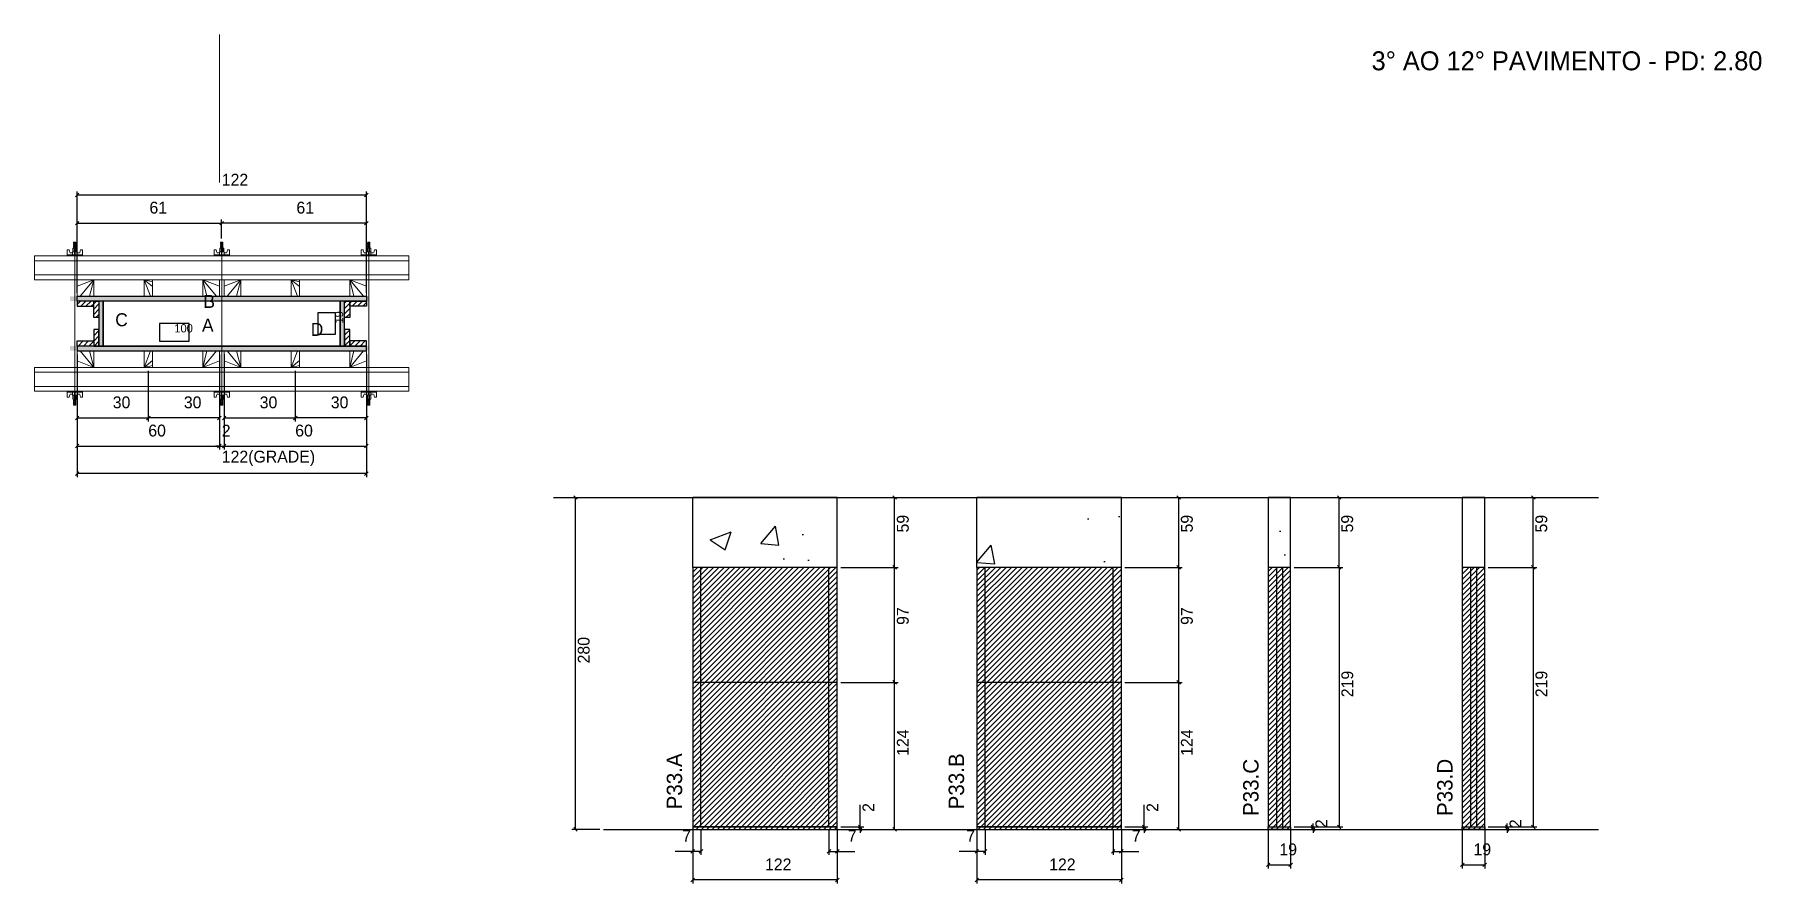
# Model space of a CAD drawing. Header units: metres. Extents: x 4212 to 5670, y 1735 to 2451.
import ezdxf

# ---------------------------------------------------------------- set-up
doc = ezdxf.new("R2010")
doc.units = ezdxf.units.M
for name, color, linetype in [('CHAPA', 7, 'Continuous'), ('COTA', 7, 'Continuous'), ('Hachura', 7, 'Continuous'), ('Madeira', 7, 'Continuous'), ('NIVEL 2° PAV.', 7, 'Continuous'), ('NOMENCLATURA', 7, 'Continuous'), ('Nível', 7, 'Continuous'), ('Painéis', 7, 'Continuous'), ('Perfil Metálico', 7, 'Continuous'), ('SARR_2.2x7', 7, 'Continuous'), ('SARRAFO', 7, 'Continuous'), ('Texto Seção', 7, 'Continuous'), ('TEXTO_GERAL', 7, 'Continuous')]:
    doc.layers.add(name, color=color, linetype=linetype)

msp = doc.modelspace()

# ---------------------------------------------------------------- hatches: boundary and pattern name
at = {"layer": 'COTA'}
h = msp.add_hatch(dxfattribs=at)
h.set_pattern_fill('AR-CONC')
h.paths.add_polyline_path([(4767.8, 2001.4), (4889.8, 2001.4), (4889.8, 2060.4), (4767.8, 2060.4), (4767.8, 2001.4)])
h = msp.add_hatch(dxfattribs=at)
h.set_pattern_fill('AR-CONC')
h.paths.add_polyline_path([(5007.6, 2001.4), (5129.6, 2001.4), (5129.6, 2060.4), (5007.6, 2060.4), (5007.6, 2001.4)])
h = msp.add_hatch(dxfattribs=at)
h.set_pattern_fill('AR-CONC')
h.paths.add_polyline_path([(5253.4, 2001.4), (5272.4, 2001.4), (5272.4, 2060.4), (5253.4, 2060.4), (5253.4, 2001.4)])
h = msp.add_hatch(dxfattribs=at)
h.set_pattern_fill('AR-CONC')
h.paths.add_polyline_path([(5417.2, 2001.4), (5436.2, 2001.4), (5436.2, 2060.4), (5417.2, 2060.4), (5417.2, 2001.4)])
at = {"layer": 'Hachura'}
h = msp.add_hatch(color=7, dxfattribs=at)
h.dxf.hatch_style = 1
h.paths.add_polyline_path([(4242.4, 2226.2), (4242.4, 2230.2), (4494.4, 2230.2), (4494.4, 2226.2), (4242.4, 2226.2), (4242.4, 2226.2)])
h = msp.add_hatch(dxfattribs=at)
h.set_pattern_fill('ANSI31')
h.paths.add_polyline_path([(4262.4, 2226.2), (4262.4, 2221.8), (4248.4, 2221.8), (4248.4, 2226.2), (4262.4, 2226.2)])
h = msp.add_hatch(dxfattribs=at)
h.set_pattern_fill('ANSI31')
h.paths.add_polyline_path([(4266.8, 2226.2), (4262.4, 2226.2), (4262.4, 2212.2), (4266.8, 2212.2), (4266.8, 2226.2)])
h = msp.add_hatch(color=7, dxfattribs=at)
h.dxf.hatch_style = 1
h.paths.add_polyline_path([(4270.4, 2226.2), (4266.8, 2226.2), (4266.8, 2188.2), (4270.4, 2188.2), (4270.4, 2226.2)])
h = msp.add_hatch(color=7, dxfattribs=at)
h.dxf.hatch_style = 1
h.paths.add_polyline_path([(4270.4, 2226.2), (4266.8, 2226.2), (4266.8, 2188.2), (4270.4, 2188.2), (4270.4, 2226.2)])
h = msp.add_hatch(color=7, dxfattribs=at)
h.dxf.hatch_style = 1
h.paths.add_polyline_path([(4474, 2226.2), (4470.4, 2226.2), (4470.4, 2188.2), (4474, 2188.2), (4474, 2226.2)])
h = msp.add_hatch(color=7, dxfattribs=at)
h.dxf.hatch_style = 1
h.paths.add_polyline_path([(4474, 2226.2), (4470.4, 2226.2), (4470.4, 2188.2), (4474, 2188.2), (4474, 2226.2)])
h = msp.add_hatch(dxfattribs=at)
h.set_pattern_fill('ANSI31')
h.paths.add_polyline_path([(4478.4, 2226.2), (4474, 2226.2), (4474, 2212.2), (4478.4, 2212.2), (4478.4, 2226.2)])
h = msp.add_hatch(dxfattribs=at)
h.set_pattern_fill('ANSI31')
h.paths.add_polyline_path([(4478.4, 2226.2), (4478.4, 2221.8), (4492.4, 2221.8), (4492.4, 2226.2), (4478.4, 2226.2)])
h = msp.add_hatch(dxfattribs=at)
h.set_pattern_fill('ANSI31')
h.paths.add_polyline_path([(4266.8, 2188.2), (4262.4, 2188.2), (4262.4, 2202.2), (4266.8, 2202.2), (4266.8, 2188.2)])
h = msp.add_hatch(dxfattribs=at)
h.set_pattern_fill('ANSI31')
h.paths.add_polyline_path([(4478.4, 2188.2), (4474, 2188.2), (4474, 2202.2), (4478.4, 2202.2), (4478.4, 2188.2)])
h = msp.add_hatch(color=7, dxfattribs=at)
h.dxf.hatch_style = 1
h.paths.add_polyline_path([(4242.4, 2188.2), (4242.4, 2184.2), (4494.4, 2184.2), (4494.4, 2188.2), (4242.4, 2188.2), (4242.4, 2188.2)])
h = msp.add_hatch(dxfattribs=at)
h.set_pattern_fill('ANSI31')
h.paths.add_polyline_path([(4262.4, 2188.2), (4262.4, 2192.6), (4248.4, 2192.6), (4248.4, 2188.2), (4262.4, 2188.2)])
h = msp.add_hatch(dxfattribs=at)
h.set_pattern_fill('ANSI31')
h.paths.add_polyline_path([(4478.4, 2188.2), (4478.4, 2192.6), (4492.4, 2192.6), (4492.4, 2188.2), (4478.4, 2188.2)])
h = msp.add_hatch(dxfattribs=at)
h.set_pattern_fill('ANSI31')
h.paths.add_polyline_path([(4889.8, 2001.4), (4767.8, 2001.4), (4767.8, 1780.4), (4889.8, 1780.4), (4889.8, 2001.4)])
h = msp.add_hatch(dxfattribs=at)
h.set_pattern_fill('ANSI31')
h.paths.add_polyline_path([(5129.6, 1780.4), (5129.6, 2001.4), (5007.6, 2001.4), (5007.6, 1780.4), (5129.6, 1780.4)])
h = msp.add_hatch(dxfattribs=at)
h.set_pattern_fill('ANSI31')
h.paths.add_polyline_path([(5272.4, 2001.4), (5253.4, 2001.4), (5253.4, 1780.4), (5272.4, 1780.4), (5272.4, 2001.4)])
h = msp.add_hatch(dxfattribs=at)
h.set_pattern_fill('ANSI31')
h.paths.add_polyline_path([(5436.2, 2001.4), (5417.2, 2001.4), (5417.2, 1780.4), (5436.2, 1780.4), (5436.2, 2001.4)])

# ---------------------------------------------------------------- linework, layer by layer
at = {"layer": 'CHAPA', "color": 1, "lineweight": 25}
for points in [[(4248.4, 2226.2), (4248.4, 2230.2), (4492.4, 2230.2), (4492.4, 2226.2)], [(4248.4, 2226.2), (4248.4, 2230.2), (4492.4, 2230.2), (4492.4, 2226.2)], [(4270.4, 2226.2), (4266.8, 2226.2), (4266.8, 2188.2), (4270.4, 2188.2)], [(4270.4, 2226.2), (4266.8, 2226.2), (4266.8, 2188.2), (4270.4, 2188.2)], [(4474, 2226.2), (4470.4, 2226.2), (4470.4, 2188.2), (4474, 2188.2)], [(4474, 2226.2), (4470.4, 2226.2), (4470.4, 2188.2), (4474, 2188.2)], [(4248.4, 2188.2), (4248.4, 2184.2), (4492.4, 2184.2), (4492.4, 2188.2)], [(4248.4, 2188.2), (4248.4, 2184.2), (4492.4, 2184.2), (4492.4, 2188.2)]]:
    msp.add_lwpolyline(points, close=True, dxfattribs=at)
at = {"layer": 'COTA', "color": 0, "lineweight": 25}
for p, q in [((4249.9, 2317.1), (4246.9, 2314.1)), ((4490.9, 2314.1), (4493.9, 2317.1)), ((4249.9, 2293.4), (4246.9, 2290.4)), ((4371.8, 2293.4), (4368.8, 2290.4)), ((4368.8, 2290.4), (4371.8, 2293.4)), ((4490.9, 2290.4), (4493.9, 2293.4)), ((4249.9, 2129), (4246.9, 2126)), ((4306.9, 2126), (4309.9, 2129)), ((4309.9, 2129), (4306.9, 2126)), ((4366.9, 2126), (4369.9, 2129)), ((4373.9, 2129), (4370.9, 2126)), ((4430.9, 2126), (4433.9, 2129)), ((4433.9, 2129), (4430.9, 2126)), ((4490.9, 2126), (4493.9, 2129)), ((4249.9, 2105.3), (4246.9, 2102.3)), ((4366.9, 2102.3), (4369.9, 2105.3)), ((4366.9, 2102.3), (4369.9, 2105.3)), ((4373.9, 2105.3), (4370.9, 2102.3)), ((4373.9, 2105.3), (4370.9, 2102.3)), ((4490.9, 2102.3), (4493.9, 2105.3)), ((4249.9, 2082.1), (4246.9, 2079.1)), ((4490.9, 2079.1), (4493.9, 2082.1)), ((4939.7, 2058.9), (4936.7, 2061.9)), ((5179.4, 2058.9), (5176.4, 2061.9)), ((5314.8, 2058.9), (5311.8, 2061.9)), ((5478.6, 2058.9), (5475.6, 2061.9)), ((4939.7, 1999.9), (4936.7, 2002.9)), ((4936.7, 2002.9), (4939.7, 1999.9)), ((5179.4, 1999.9), (5176.4, 2002.9)), ((5176.4, 2002.9), (5179.4, 1999.9)), ((5314.8, 1999.9), (5311.8, 2002.9)), ((5311.8, 2002.9), (5314.8, 1999.9)), ((5478.6, 1999.9), (5475.6, 2002.9)), ((5475.6, 2002.9), (5478.6, 1999.9)), ((4939.7, 1902.9), (4936.7, 1905.9)), ((4936.7, 1905.9), (4939.7, 1902.9)), ((5179.4, 1902.9), (5176.4, 1905.9)), ((5176.4, 1905.9), (5179.4, 1902.9)), ((4907.6, 1783.9), (4910.6, 1780.9)), ((4910.6, 1778.9), (4907.6, 1781.9)), ((4936.7, 1781.9), (4939.7, 1778.9)), ((5147.3, 1783.9), (5150.3, 1780.9)), ((5150.3, 1778.9), (5147.3, 1781.9)), ((5176.4, 1781.9), (5179.4, 1778.9)), ((5289.8, 1783.9), (5292.8, 1780.9)), ((5292.8, 1778.9), (5289.8, 1781.9)), ((5311.8, 1783.9), (5314.8, 1780.9)), ((5453.6, 1783.9), (5456.6, 1780.9)), ((5456.6, 1778.9), (5453.6, 1781.9)), ((5475.6, 1783.9), (5478.6, 1780.9)), ((4769.3, 1763.3), (4766.3, 1760.3)), ((4773.3, 1760.3), (4776.3, 1763.3)), ((4884.3, 1763.3), (4881.3, 1760.3)), ((4888.3, 1760.3), (4891.3, 1763.3)), ((5009.1, 1763.3), (5006.1, 1760.3)), ((5013.1, 1760.3), (5016.1, 1763.3)), ((5124.1, 1763.3), (5121.1, 1760.3)), ((5128.1, 1760.3), (5131.1, 1763.3)), ((5254.9, 1752), (5251.9, 1749)), ((5270.9, 1749), (5273.9, 1752)), ((5418.7, 1752), (5415.7, 1749)), ((5434.7, 1749), (5437.7, 1752)), ((4769.3, 1739.2), (4766.3, 1736.2)), ((4888.3, 1736.2), (4891.3, 1739.2)), ((5009.1, 1739.2), (5006.1, 1736.2)), ((5128.1, 1736.2), (5131.1, 1739.2))]:
    msp.add_line(p, q, dxfattribs=at)
at = {"layer": 'COTA', "color": 241, "lineweight": 25}
for p, q in [((4248.4, 2233.2), (4248.4, 2318.6)), ((4492.4, 2233.2), (4492.4, 2318.6)), ((4492.4, 2315.6), (4248.4, 2315.6)), ((4248.4, 2267.2), (4248.4, 2294.9)), ((4248.4, 2291.9), (4370.3, 2291.9)), ((4370.3, 2279), (4370.3, 2294.9)), ((4370.3, 2279), (4370.3, 2294.9)), ((4492.4, 2291.9), (4370.3, 2291.9)), ((4492.4, 2267.2), (4492.4, 2294.9)), ((4248.4, 2181.2), (4248.4, 2100.8)), ((4368.4, 2181.2), (4368.4, 2100.8)), ((4372.4, 2181.2), (4372.4, 2100.8)), ((4492.4, 2181.2), (4492.4, 2100.8)), ((4248.4, 2167.2), (4248.4, 2077.6)), ((4308.4, 2167.2), (4308.4, 2124.5)), ((4308.4, 2167.2), (4308.4, 2124.5)), ((4368.4, 2167.2), (4368.4, 2100.8)), ((4372.4, 2167.2), (4372.4, 2100.8)), ((4432.4, 2167.2), (4432.4, 2124.5)), ((4432.4, 2167.2), (4432.4, 2124.5)), ((4492.4, 2167.2), (4492.4, 2077.6)), ((4248.4, 2147.2), (4248.4, 2124.5)), ((4372.4, 2147.2), (4372.4, 2124.5)), ((4368.4, 2138.2), (4368.4, 2124.5)), ((4492.4, 2138.1), (4492.4, 2124.5)), ((4248.4, 2127.5), (4308.4, 2127.5)), ((4368.4, 2127.5), (4308.4, 2127.5)), ((4372.4, 2127.5), (4432.4, 2127.5)), ((4492.4, 2127.5), (4432.4, 2127.5)), ((4248.4, 2103.8), (4368.4, 2103.8)), ((4368.4, 2103.8), (4365.4, 2103.8)), ((4368.4, 2103.8), (4372.4, 2103.8)), ((4372.4, 2103.8), (4492.4, 2103.8)), ((4372.4, 2103.8), (4375.4, 2103.8)), ((4492.4, 2080.6), (4248.4, 2080.6)), ((4889.8, 2060.4), (4767.8, 2060.4)), ((4767.8, 2001.4), (4767.8, 2060.4)), ((4889.8, 2001.4), (4889.8, 2060.4)), ((5129.6, 2060.4), (5007.6, 2060.4)), ((5007.6, 2001.4), (5007.6, 2060.4)), ((5129.6, 2001.4), (5129.6, 2060.4))]:
    msp.add_line(p, q, dxfattribs=at)
at = {"layer": 'COTA', "color": 180, "lineweight": 25}
for p, q in [((4466.4, 2216.2), (4451.4, 2216.2)), ((4451.4, 2216.2), (4451.4, 2198.2)), ((4466.4, 2198.2), (4466.4, 2216.2)), ((4342.9, 2207.2), (4317.9, 2207.2)), ((4317.9, 2207.2), (4317.9, 2192.2)), ((4342.9, 2192.2), (4342.9, 2207.2)), ((4317.9, 2192.2), (4342.9, 2192.2)), ((4451.4, 2198.2), (4466.4, 2198.2))]:
    msp.add_line(p, q, dxfattribs=at)
at = {"layer": 'COTA', "color": 4, "lineweight": 25}
for p, q in [((4892.8, 2060.4), (4941.2, 2060.4)), ((4938.2, 2001.4), (4938.2, 2060.4)), ((5132.6, 2060.4), (5180.9, 2060.4)), ((5177.9, 2001.4), (5177.9, 2060.4)), ((5275.4, 2060.4), (5316.3, 2060.4)), ((5313.3, 2001.4), (5313.3, 2060.4)), ((5439.2, 2060.4), (5480.1, 2060.4)), ((5477.1, 2001.4), (5477.1, 2060.4)), ((4892.8, 2001.4), (4941.2, 2001.4)), ((4892.8, 2001.4), (4941.2, 2001.4)), ((4938.2, 1904.4), (4938.2, 2001.4)), ((5132.6, 2001.4), (5180.9, 2001.4)), ((5132.6, 2001.4), (5180.9, 2001.4)), ((5177.9, 1904.4), (5177.9, 2001.4)), ((5275.4, 2001.4), (5316.3, 2001.4)), ((5275.4, 2001.4), (5316.3, 2001.4)), ((5313.3, 2001.4), (5313.3, 1782.4)), ((5439.2, 2001.4), (5480.1, 2001.4)), ((5439.2, 2001.4), (5480.1, 2001.4)), ((5477.1, 2001.4), (5477.1, 1782.4)), ((4892.8, 1904.4), (4941.2, 1904.4)), ((4892.8, 1904.4), (4941.2, 1904.4)), ((4938.2, 1780.4), (4938.2, 1904.4)), ((5132.6, 1904.4), (5180.9, 1904.4)), ((5132.6, 1904.4), (5180.9, 1904.4)), ((5177.9, 1780.4), (5177.9, 1904.4)), ((4909.1, 1782.4), (4909.1, 1801.2)), ((5148.8, 1782.4), (5148.8, 1801.2)), ((4767.8, 1779.4), (4767.8, 1734.7)), ((4774.8, 1779.4), (4774.8, 1758.8)), ((4882.8, 1779.4), (4882.8, 1758.8)), ((4889.8, 1779.4), (4889.8, 1734.7)), ((4892.8, 1782.4), (4912.1, 1782.4)), ((4892.8, 1780.4), (4912.1, 1780.4)), ((4892.8, 1780.4), (4941.2, 1780.4)), ((4909.1, 1780.4), (4909.1, 1782.4)), ((4909.1, 1780.4), (4909.1, 1777.4)), ((5007.6, 1779.4), (5007.6, 1734.7)), ((5014.6, 1779.4), (5014.6, 1758.8)), ((5122.6, 1779.4), (5122.6, 1758.8)), ((5129.6, 1779.4), (5129.6, 1734.7)), ((5132.6, 1782.4), (5151.8, 1782.4)), ((5132.6, 1780.4), (5151.8, 1780.4)), ((5132.6, 1780.4), (5180.9, 1780.4)), ((5148.8, 1780.4), (5148.8, 1782.4)), ((5148.8, 1780.4), (5148.8, 1777.4)), ((5253.4, 1779.4), (5253.4, 1747.5)), ((5272.4, 1779.4), (5272.4, 1747.5)), ((5275.4, 1782.4), (5294.3, 1782.4)), ((5275.4, 1782.4), (5316.3, 1782.4)), ((5275.4, 1780.4), (5294.3, 1780.4)), ((5291.3, 1782.4), (5291.3, 1785.4)), ((5291.3, 1780.4), (5291.3, 1782.4)), ((5291.3, 1780.4), (5291.3, 1777.4)), ((5417.2, 1779.4), (5417.2, 1747.5)), ((5436.2, 1779.4), (5436.2, 1747.5)), ((5439.2, 1782.4), (5458.1, 1782.4)), ((5439.2, 1782.4), (5480.1, 1782.4)), ((5439.2, 1780.4), (5458.1, 1780.4)), ((5455.1, 1782.4), (5455.1, 1785.4)), ((5455.1, 1780.4), (5455.1, 1782.4)), ((5455.1, 1780.4), (5455.1, 1777.4)), ((4767.8, 1777.4), (4767.8, 1758.8)), ((4889.8, 1777.4), (4889.8, 1758.8)), ((5007.6, 1777.4), (5007.6, 1758.8)), ((5129.6, 1777.4), (5129.6, 1758.8)), ((4767.8, 1761.8), (4753.1, 1761.8)), ((4774.8, 1761.8), (4767.8, 1761.8)), ((4882.8, 1761.8), (4889.8, 1761.8)), ((4889.8, 1761.8), (4904.6, 1761.8)), ((5007.6, 1761.8), (4992.8, 1761.8)), ((5014.6, 1761.8), (5007.6, 1761.8)), ((5122.6, 1761.8), (5129.6, 1761.8)), ((5129.6, 1761.8), (5144.3, 1761.8)), ((5253.4, 1750.5), (5272.4, 1750.5)), ((5417.2, 1750.5), (5436.2, 1750.5)), ((4889.8, 1737.7), (4767.8, 1737.7)), ((5129.6, 1737.7), (5007.6, 1737.7))]:
    msp.add_line(p, q, dxfattribs=at)
at = {"layer": 'COTA', "color": 241, "lineweight": 25}
for points in [[(5272.4, 2001.4), (5272.4, 2060.4), (5253.4, 2060.4), (5253.4, 2001.4)], [(5436.2, 2001.4), (5436.2, 2060.4), (5417.2, 2060.4), (5417.2, 2001.4)]]:
    msp.add_lwpolyline(points, dxfattribs=at)
at = {"layer": 'Hachura', "color": 0, "lineweight": 9}
for p, q in [((4245.3, 2275.2), (4247.5, 2274.2)), ((4247.4, 2273.9), (4245.3, 2275)), ((4245.3, 2274.1), (4247.5, 2273)), ((4247.4, 2272.8), (4245.3, 2273.8)), ((4245.4, 2275.7), (4245.7, 2276)), ((4245.4, 2275.3), (4245.4, 2275.7)), ((4247.3, 2275.7), (4245.4, 2275.7)), ((4245.4, 2275.3), (4247.3, 2274.4)), ((4245.4, 2275.3), (4247.3, 2274.4)), ((4245.4, 2274.2), (4245.4, 2274.8)), ((4247.3, 2273.9), (4245.4, 2274.8)), ((4245.4, 2274.2), (4247.3, 2273.2)), ((4245.4, 2273), (4245.4, 2273.7)), ((4247.3, 2272.7), (4245.4, 2273.7)), ((4245.4, 2273.4), (4245.4, 2273.7)), ((4245.7, 2276), (4247, 2276)), ((4247.3, 2275), (4246, 2275.7)), ((4247.4, 2275.1), (4246.3, 2275.7)), ((4246.8, 2275.7), (4247.5, 2275.3)), ((4247.3, 2275.7), (4247, 2276)), ((4247.1, 2275.7), (4247.3, 2275.5)), ((4247.3, 2275), (4247.3, 2274.4)), ((4247.3, 2273.2), (4247.3, 2273.9)), ((4369.3, 2275.2), (4371.5, 2274.1)), ((4371.4, 2273.9), (4369.3, 2275)), ((4369.3, 2274.1), (4371.5, 2273)), ((4371.4, 2272.8), (4369.3, 2273.8)), ((4369.4, 2275.6), (4369.7, 2276)), ((4369.4, 2275.3), (4369.4, 2275.6)), ((4371.3, 2275.6), (4369.4, 2275.6)), ((4369.4, 2275.3), (4371.3, 2274.3)), ((4369.4, 2275.3), (4371.3, 2274.3)), ((4369.4, 2274.2), (4369.4, 2274.8)), ((4371.3, 2273.8), (4369.4, 2274.8)), ((4369.4, 2274.2), (4371.3, 2273.2)), ((4369.4, 2273), (4369.4, 2273.6)), ((4371.3, 2272.7), (4369.4, 2273.6)), ((4369.4, 2273.4), (4369.4, 2273.6)), ((4369.7, 2276), (4371, 2276)), ((4371.3, 2275), (4370, 2275.6)), ((4371.4, 2275.1), (4370.3, 2275.6)), ((4370.8, 2275.6), (4371.5, 2275.3)), ((4371.3, 2275.6), (4371, 2276)), ((4371.1, 2275.6), (4371.3, 2275.5)), ((4371.3, 2275), (4371.3, 2274.3)), ((4371.3, 2273.2), (4371.3, 2273.8)), ((4494, 2275.7), (4493.3, 2275.3)), ((4493.4, 2275.1), (4494.5, 2275.7)), ((4495.5, 2275.2), (4493.3, 2274.2)), ((4493.4, 2273.9), (4495.5, 2275)), ((4495.5, 2274.1), (4493.3, 2273)), ((4493.4, 2272.8), (4495.5, 2273.8)), ((4493.5, 2275.7), (4493.8, 2276)), ((4493.8, 2275.7), (4493.5, 2275.5)), ((4493.5, 2275), (4494.8, 2275.7)), ((4493.5, 2275.7), (4495.4, 2275.7)), ((4495.4, 2275.3), (4493.5, 2274.4)), ((4495.4, 2275.3), (4493.5, 2274.4)), ((4493.5, 2275), (4493.5, 2274.4)), ((4493.5, 2273.9), (4495.4, 2274.8)), ((4495.4, 2274.2), (4493.5, 2273.2)), ((4493.5, 2273.2), (4493.5, 2273.9)), ((4493.5, 2272.7), (4495.4, 2273.7)), ((4495.1, 2276), (4493.8, 2276)), ((4495.4, 2275.7), (4495.1, 2276)), ((4495.4, 2275.3), (4495.4, 2275.7)), ((4495.4, 2274.2), (4495.4, 2274.8)), ((4495.4, 2273), (4495.4, 2273.7)), ((4495.4, 2273.4), (4495.4, 2273.7)), ((4240, 2264.2), (4240, 2269.3)), ((4240, 2269.3), (4241.6, 2269.3)), ((4240, 2265.1), (4252.9, 2265.1)), ((4240, 2265.1), (4245.1, 2265.1)), ((4252.9, 2264.2), (4240, 2264.2)), ((4240.1, 2265.1), (4240.1, 2264.2)), ((4240.3, 2265.1), (4240.3, 2264.2)), ((4240.6, 2265.1), (4240.6, 2264.2)), ((4241.1, 2265.1), (4241.1, 2264.2)), ((4241.6, 2269.3), (4242.2, 2267.1)), ((4242, 2265.1), (4242, 2264.2)), ((4242.5, 2266.9), (4244.5, 2266.9)), ((4243.4, 2265.1), (4243.4, 2264.2)), ((4251.9, 2264.2), (4244.1, 2264.2)), ((4244.5, 2267.7), (4248.3, 2267.7)), ((4244.5, 2265.1), (4244.5, 2267.7)), ((4246.4, 2265.1), (4244.5, 2265.1)), ((4248.1, 2270.9), (4244.7, 2270.9)), ((4244.7, 2270.9), (4244.7, 2267.7)), ((4248.1, 2270.8), (4244.7, 2270.8)), ((4245.1, 2265.1), (4245.8, 2265.1)), ((4245.3, 2272.9), (4247.5, 2271.8)), ((4247.4, 2271.6), (4245.3, 2272.7)), ((4246.5, 2270.9), (4245.3, 2271.5)), ((4245.4, 2273), (4247.3, 2272)), ((4245.4, 2271.9), (4245.4, 2272.5)), ((4247.3, 2271.5), (4245.4, 2272.5)), ((4245.4, 2271.9), (4247.3, 2270.9)), ((4246.3, 2270.9), (4245.4, 2271.3)), ((4245.4, 2270.9), (4245.4, 2271.3)), ((4245.4, 2264.8), (4245.4, 2265)), ((4245.4, 2264.3), (4245.4, 2264.8)), ((4245.8, 2270.9), (4245.8, 2267.7)), ((4246.1, 2265.1), (4246.1, 2267.1)), ((4246.4, 2265.1), (4246.4, 2264.2)), ((4246.6, 2267.1), (4246.6, 2265.1)), ((4247.3, 2272.5), (4247.3, 2272.7)), ((4247.3, 2272.5), (4247.3, 2272)), ((4247.3, 2271.5), (4247.3, 2270.9)), ((4247.3, 2270.9), (4247.3, 2267.7)), ((4247.4, 2265), (4247.4, 2264.5)), ((4248.1, 2267.7), (4248.1, 2270.9)), ((4248.3, 2267.7), (4248.1, 2267.7)), ((4248.3, 2267.7), (4248.1, 2267.7)), ((4248.3, 2267.7), (4248.3, 2265.1)), ((4250.3, 2266.9), (4248.3, 2266.9)), ((4249.4, 2265.1), (4249.4, 2264.2)), ((4251.2, 2269.3), (4250.6, 2267.1)), ((4250.9, 2265.1), (4250.9, 2264.2)), ((4252.9, 2269.3), (4251.2, 2269.3)), ((4251.7, 2265.1), (4251.7, 2264.2)), ((4252.2, 2265.1), (4252.2, 2264.2)), ((4252.5, 2265.1), (4252.5, 2264.2)), ((4252.7, 2265.1), (4252.7, 2264.2)), ((4252.9, 2265.1), (4252.9, 2269.3)), ((4252.9, 2265.1), (4252.9, 2264.2)), ((4364, 2264.2), (4364, 2269.3)), ((4364, 2269.3), (4365.6, 2269.3)), ((4364, 2265.1), (4376.9, 2265.1)), ((4364, 2265.1), (4369.1, 2265.1)), ((4376.9, 2264.2), (4364, 2264.2)), ((4364.1, 2265.1), (4364.1, 2264.2)), ((4364.3, 2265.1), (4364.3, 2264.2)), ((4364.7, 2265.1), (4364.7, 2264.2)), ((4365.1, 2265.1), (4365.1, 2264.2)), ((4365.6, 2269.3), (4366.2, 2267.1)), ((4366, 2265.1), (4366, 2264.2)), ((4366.5, 2266.9), (4368.5, 2266.9)), ((4367.4, 2265.1), (4367.4, 2264.2)), ((4375.9, 2264.2), (4368.1, 2264.2)), ((4368.5, 2267.6), (4372.3, 2267.6)), ((4368.5, 2265.1), (4368.5, 2267.6)), ((4370.4, 2265.1), (4368.5, 2265.1)), ((4372.1, 2270.9), (4368.7, 2270.9)), ((4368.7, 2270.9), (4368.7, 2267.6)), ((4372.1, 2270.8), (4368.7, 2270.8)), ((4369.1, 2265.1), (4369.8, 2265.1)), ((4369.3, 2272.9), (4371.5, 2271.8)), ((4371.4, 2271.6), (4369.3, 2272.7)), ((4370.5, 2270.9), (4369.3, 2271.5)), ((4369.4, 2273), (4371.3, 2272)), ((4369.4, 2271.8), (4369.4, 2272.5)), ((4371.3, 2271.5), (4369.4, 2272.5)), ((4369.4, 2271.8), (4371.3, 2270.9)), ((4370.3, 2270.9), (4369.4, 2271.3)), ((4369.4, 2270.9), (4369.4, 2271.3)), ((4369.5, 2264.7), (4369.5, 2265)), ((4369.5, 2264.3), (4369.5, 2264.7)), ((4369.8, 2270.9), (4369.8, 2267.6)), ((4370.1, 2265.1), (4370.1, 2267.1)), ((4370.4, 2265.1), (4370.4, 2264.2)), ((4370.6, 2267.1), (4370.6, 2265.1)), ((4371.3, 2272.5), (4371.3, 2272.7)), ((4371.3, 2272.5), (4371.3, 2272)), ((4371.3, 2271.5), (4371.3, 2270.9)), ((4371.3, 2270.9), (4371.3, 2267.6)), ((4371.4, 2264.9), (4371.4, 2264.5)), ((4372.1, 2267.6), (4372.1, 2270.9)), ((4372.3, 2267.6), (4372.1, 2267.6)), ((4372.3, 2267.6), (4372.1, 2267.6)), ((4372.3, 2267.6), (4372.3, 2265.1)), ((4374.3, 2266.9), (4372.3, 2266.9)), ((4373.4, 2265.1), (4373.4, 2264.2)), ((4375.2, 2269.3), (4374.6, 2267.1)), ((4374.9, 2265.1), (4374.9, 2264.2)), ((4376.9, 2269.3), (4375.2, 2269.3)), ((4375.7, 2265.1), (4375.7, 2264.2)), ((4376.2, 2265.1), (4376.2, 2264.2)), ((4376.5, 2265.1), (4376.5, 2264.2)), ((4376.7, 2265.1), (4376.7, 2264.2)), ((4376.9, 2265.1), (4376.9, 2269.3)), ((4376.9, 2265.1), (4376.9, 2264.2)), ((4488, 2265.1), (4488, 2269.3)), ((4488, 2269.3), (4489.6, 2269.3)), ((4500.9, 2265.1), (4488, 2265.1)), ((4488, 2265.1), (4488, 2264.2)), ((4488, 2264.2), (4500.9, 2264.2)), ((4488.1, 2265.1), (4488.1, 2264.2)), ((4488.3, 2265.1), (4488.3, 2264.2)), ((4488.6, 2265.1), (4488.6, 2264.2)), ((4488.9, 2264.2), (4496.7, 2264.2)), ((4489.1, 2265.1), (4489.1, 2264.2)), ((4489.6, 2269.3), (4490.2, 2267.1)), ((4490, 2265.1), (4490, 2264.2)), ((4490.5, 2266.9), (4492.5, 2266.9)), ((4491.4, 2265.1), (4491.4, 2264.2)), ((4496.3, 2267.7), (4492.5, 2267.7)), ((4492.5, 2267.7), (4492.5, 2265.1)), ((4492.5, 2267.7), (4492.7, 2267.7)), ((4492.5, 2267.7), (4492.7, 2267.7)), ((4492.7, 2270.9), (4496.1, 2270.9)), ((4492.7, 2267.7), (4492.7, 2270.9)), ((4492.7, 2270.8), (4496.1, 2270.8)), ((4495.5, 2272.9), (4493.3, 2271.8)), ((4493.4, 2271.6), (4495.5, 2272.7)), ((4493.4, 2265), (4493.4, 2264.5)), ((4495.4, 2273), (4493.5, 2272)), ((4493.5, 2272.5), (4493.5, 2272.7)), ((4493.5, 2272.5), (4493.5, 2272)), ((4493.5, 2271.5), (4495.4, 2272.5)), ((4495.4, 2271.9), (4493.5, 2270.9)), ((4493.5, 2271.5), (4493.5, 2270.9)), ((4493.5, 2270.9), (4493.5, 2267.7)), ((4494.2, 2267.1), (4494.2, 2265.1)), ((4494.3, 2270.9), (4495.5, 2271.5)), ((4494.4, 2265.1), (4496.3, 2265.1)), ((4494.4, 2265.1), (4494.4, 2264.2)), ((4494.5, 2270.9), (4495.4, 2271.3)), ((4494.7, 2265.1), (4494.7, 2267.1)), ((4495.1, 2270.9), (4495.1, 2267.7)), ((4495.7, 2265.1), (4495.1, 2265.1)), ((4495.4, 2271.9), (4495.4, 2272.5)), ((4495.4, 2270.9), (4495.4, 2271.3)), ((4495.4, 2264.8), (4495.4, 2265)), ((4495.4, 2264.3), (4495.4, 2264.8)), ((4500.9, 2265.1), (4495.7, 2265.1)), ((4496.1, 2270.9), (4496.1, 2267.7)), ((4496.3, 2265.1), (4496.3, 2267.7)), ((4498.3, 2266.9), (4496.3, 2266.9)), ((4497.5, 2265.1), (4497.5, 2264.2)), ((4499.2, 2269.3), (4498.6, 2267.1)), ((4498.9, 2265.1), (4498.9, 2264.2)), ((4500.9, 2269.3), (4499.2, 2269.3)), ((4499.7, 2265.1), (4499.7, 2264.2)), ((4500.2, 2265.1), (4500.2, 2264.2)), ((4500.5, 2265.1), (4500.5, 2264.2)), ((4500.7, 2265.1), (4500.7, 2264.2)), ((4500.9, 2264.2), (4500.9, 2269.3)), ((4252.9, 2150.2), (4240, 2150.2)), ((4240, 2150.2), (4240, 2145)), ((4240, 2149.3), (4252.9, 2149.3)), ((4240, 2149.3), (4245.1, 2149.3)), ((4240, 2145), (4241.6, 2145)), ((4240.1, 2149.3), (4240.1, 2150.2)), ((4240.3, 2149.3), (4240.3, 2150.2)), ((4240.6, 2149.3), (4240.6, 2150.2)), ((4241.1, 2149.3), (4241.1, 2150.2)), ((4241.6, 2145), (4242.2, 2147.2)), ((4242, 2149.3), (4242, 2150.2)), ((4242.5, 2147.5), (4244.5, 2147.5)), ((4243.4, 2149.3), (4243.4, 2150.2)), ((4251.9, 2150.2), (4244.1, 2150.2)), ((4246.4, 2149.3), (4244.5, 2149.3)), ((4244.5, 2149.3), (4244.5, 2146.7)), ((4244.5, 2146.7), (4248.3, 2146.7)), ((4244.7, 2143.5), (4244.7, 2146.7)), ((4248.1, 2143.5), (4244.7, 2143.5)), ((4248.1, 2143.5), (4244.7, 2143.5)), ((4245.1, 2149.3), (4245.8, 2149.3)), ((4246.5, 2143.5), (4245.3, 2142.8)), ((4247.4, 2142.7), (4245.3, 2141.7)), ((4245.3, 2141.4), (4247.5, 2142.5)), ((4245.4, 2150), (4245.4, 2149.6)), ((4245.4, 2149.6), (4245.4, 2149.4)), ((4245.4, 2142.5), (4247.3, 2143.5)), ((4246.3, 2143.5), (4245.4, 2143)), ((4245.4, 2143.5), (4245.4, 2143)), ((4247.3, 2142.8), (4245.4, 2141.9)), ((4245.4, 2142.5), (4245.4, 2141.9)), ((4245.4, 2141.3), (4247.3, 2142.3)), ((4245.8, 2143.5), (4245.8, 2146.7)), ((4246.1, 2149.3), (4246.1, 2147.3)), ((4246.4, 2149.3), (4246.4, 2150.2)), ((4246.6, 2147.3), (4246.6, 2149.3)), ((4247.3, 2143.5), (4247.3, 2146.7)), ((4247.3, 2142.8), (4247.3, 2143.5)), ((4247.3, 2141.9), (4247.3, 2142.3)), ((4247.4, 2149.4), (4247.4, 2149.8)), ((4248.1, 2146.7), (4248.1, 2143.5)), ((4248.3, 2146.7), (4248.1, 2146.7)), ((4248.3, 2146.7), (4248.1, 2146.7)), ((4248.3, 2146.7), (4248.3, 2149.3)), ((4250.3, 2147.5), (4248.3, 2147.5)), ((4249.4, 2149.3), (4249.4, 2150.2)), ((4251.2, 2145), (4250.6, 2147.2)), ((4250.9, 2149.3), (4250.9, 2150.2)), ((4252.9, 2145), (4251.2, 2145)), ((4251.7, 2149.3), (4251.7, 2150.2)), ((4252.2, 2149.3), (4252.2, 2150.2)), ((4252.5, 2149.3), (4252.5, 2150.2)), ((4252.7, 2149.3), (4252.7, 2150.2)), ((4252.9, 2149.3), (4252.9, 2150.2)), ((4252.9, 2149.3), (4252.9, 2145)), ((4376.9, 2150.2), (4364, 2150.2)), ((4364, 2150.2), (4364, 2145)), ((4364, 2149.3), (4376.9, 2149.3)), ((4364, 2149.3), (4369.1, 2149.3)), ((4364, 2145), (4365.6, 2145)), ((4364.1, 2149.2), (4364.1, 2150.2)), ((4364.3, 2149.2), (4364.3, 2150.2)), ((4364.7, 2149.2), (4364.7, 2150.2)), ((4365.1, 2149.2), (4365.1, 2150.2)), ((4365.6, 2145), (4366.2, 2147.2)), ((4366, 2149.2), (4366, 2150.2)), ((4366.5, 2147.5), (4368.5, 2147.5)), ((4367.4, 2149.2), (4367.4, 2150.2)), ((4375.9, 2150.2), (4368.1, 2150.2)), ((4370.4, 2149.3), (4368.5, 2149.3)), ((4368.5, 2149.3), (4368.5, 2146.7)), ((4368.5, 2146.7), (4372.3, 2146.7)), ((4368.7, 2143.5), (4368.7, 2146.7)), ((4372.1, 2143.5), (4368.7, 2143.5)), ((4372.1, 2143.5), (4368.7, 2143.5)), ((4369.1, 2149.3), (4369.8, 2149.3)), ((4370.5, 2143.5), (4369.3, 2142.8)), ((4371.4, 2142.7), (4369.3, 2141.7)), ((4369.3, 2141.4), (4371.5, 2142.5)), ((4369.4, 2142.5), (4371.3, 2143.5)), ((4370.3, 2143.5), (4369.4, 2143)), ((4369.4, 2143.5), (4369.4, 2143)), ((4371.3, 2142.8), (4369.4, 2141.8)), ((4369.4, 2142.5), (4369.4, 2141.8)), ((4369.4, 2141.3), (4371.3, 2142.3)), ((4369.5, 2150), (4369.5, 2149.6)), ((4369.5, 2149.6), (4369.5, 2149.4)), ((4369.8, 2143.5), (4369.8, 2146.7)), ((4370.1, 2149.3), (4370.1, 2147.3)), ((4370.4, 2149.3), (4370.4, 2150.2)), ((4370.6, 2147.3), (4370.6, 2149.3)), ((4371.3, 2143.5), (4371.3, 2146.7)), ((4371.3, 2142.8), (4371.3, 2143.5)), ((4371.3, 2141.9), (4371.3, 2142.3)), ((4371.4, 2149.4), (4371.4, 2149.8)), ((4372.1, 2146.7), (4372.1, 2143.5)), ((4372.3, 2146.7), (4372.1, 2146.7)), ((4372.3, 2146.7), (4372.1, 2146.7)), ((4372.3, 2146.7), (4372.3, 2149.3)), ((4374.3, 2147.5), (4372.3, 2147.5)), ((4373.4, 2149.2), (4373.4, 2150.2)), ((4375.2, 2145), (4374.6, 2147.2)), ((4374.9, 2149.2), (4374.9, 2150.2)), ((4376.9, 2145), (4375.2, 2145)), ((4375.7, 2149.2), (4375.7, 2150.2)), ((4376.2, 2149.2), (4376.2, 2150.2)), ((4376.5, 2149.2), (4376.5, 2150.2)), ((4376.7, 2149.2), (4376.7, 2150.2)), ((4376.9, 2149.3), (4376.9, 2150.2)), ((4376.9, 2149.3), (4376.9, 2145)), ((4488, 2150.2), (4500.9, 2150.2)), ((4488, 2149.3), (4488, 2150.2)), ((4500.9, 2149.3), (4488, 2149.3)), ((4488, 2149.3), (4488, 2145)), ((4488, 2145), (4489.6, 2145)), ((4488.1, 2149.3), (4488.1, 2150.2)), ((4488.3, 2149.3), (4488.3, 2150.2)), ((4488.6, 2149.3), (4488.6, 2150.2)), ((4488.9, 2150.2), (4496.7, 2150.2)), ((4489.1, 2149.3), (4489.1, 2150.2)), ((4489.6, 2145), (4490.2, 2147.2)), ((4490, 2149.3), (4490, 2150.2)), ((4490.5, 2147.5), (4492.5, 2147.5)), ((4491.4, 2149.3), (4491.4, 2150.2)), ((4492.5, 2146.7), (4492.5, 2149.3)), ((4496.3, 2146.7), (4492.5, 2146.7)), ((4492.5, 2146.7), (4492.7, 2146.7)), ((4492.5, 2146.7), (4492.7, 2146.7)), ((4492.7, 2146.7), (4492.7, 2143.5)), ((4492.7, 2143.5), (4496.1, 2143.5)), ((4492.7, 2143.5), (4496.1, 2143.5)), ((4495.5, 2141.4), (4493.3, 2142.5)), ((4493.4, 2149.4), (4493.4, 2149.8)), ((4493.4, 2142.7), (4495.5, 2141.7)), ((4493.5, 2143.5), (4493.5, 2146.7)), ((4493.5, 2142.8), (4493.5, 2143.5)), ((4495.4, 2142.5), (4493.5, 2143.5)), ((4493.5, 2142.8), (4495.4, 2141.9)), ((4493.5, 2141.9), (4493.5, 2142.3)), ((4495.4, 2141.3), (4493.5, 2142.3)), ((4494.2, 2147.3), (4494.2, 2149.3)), ((4494.3, 2143.5), (4495.5, 2142.8)), ((4494.4, 2149.3), (4494.4, 2150.2)), ((4494.4, 2149.3), (4496.3, 2149.3)), ((4494.5, 2143.5), (4495.4, 2143)), ((4494.7, 2149.3), (4494.7, 2147.3)), ((4495.7, 2149.3), (4495.1, 2149.3)), ((4495.1, 2143.5), (4495.1, 2146.7)), ((4495.4, 2150), (4495.4, 2149.6)), ((4495.4, 2149.6), (4495.4, 2149.4)), ((4495.4, 2143.5), (4495.4, 2143)), ((4495.4, 2142.5), (4495.4, 2141.9)), ((4500.9, 2149.3), (4495.7, 2149.3)), ((4496.1, 2143.5), (4496.1, 2146.7)), ((4496.3, 2149.3), (4496.3, 2146.7)), ((4498.3, 2147.5), (4496.3, 2147.5)), ((4497.5, 2149.3), (4497.5, 2150.2)), ((4499.2, 2145), (4498.6, 2147.2)), ((4498.9, 2149.3), (4498.9, 2150.2)), ((4500.9, 2145), (4499.2, 2145)), ((4499.7, 2149.3), (4499.7, 2150.2)), ((4500.2, 2149.3), (4500.2, 2150.2)), ((4500.5, 2149.3), (4500.5, 2150.2)), ((4500.7, 2149.3), (4500.7, 2150.2)), ((4500.9, 2150.2), (4500.9, 2145)), ((4247.4, 2141.6), (4245.3, 2140.5)), ((4245.3, 2140.3), (4247.5, 2141.4)), ((4247.4, 2140.4), (4245.3, 2139.4)), ((4245.3, 2139.1), (4247.5, 2140.2)), ((4247.3, 2141.7), (4245.4, 2140.7)), ((4245.4, 2141.3), (4245.4, 2140.7)), ((4245.4, 2140.2), (4247.3, 2141.2)), ((4245.4, 2140.9), (4245.4, 2140.7)), ((4247.3, 2140.5), (4245.4, 2139.5)), ((4245.4, 2140.2), (4245.4, 2139.5)), ((4245.4, 2139), (4247.3, 2140)), ((4245.4, 2139), (4247.3, 2140)), ((4245.4, 2139), (4245.4, 2138.7)), ((4245.4, 2138.7), (4245.7, 2138.4)), ((4247.3, 2138.7), (4245.4, 2138.7)), ((4245.7, 2138.4), (4247, 2138.4)), ((4247.3, 2139.3), (4246, 2138.7)), ((4247.4, 2139.3), (4246.3, 2138.7)), ((4246.8, 2138.7), (4247.5, 2139)), ((4247.3, 2138.7), (4247, 2138.4)), ((4247.1, 2138.7), (4247.3, 2138.8)), ((4247.3, 2141.9), (4247.3, 2141.7)), ((4247.3, 2141.2), (4247.3, 2140.5)), ((4247.3, 2139.3), (4247.3, 2140)), ((4371.4, 2141.6), (4369.3, 2140.5)), ((4369.3, 2140.3), (4371.5, 2141.3)), ((4371.4, 2140.4), (4369.3, 2139.3)), ((4369.3, 2139.1), (4371.5, 2140.2)), ((4371.3, 2141.6), (4369.4, 2140.7)), ((4369.4, 2141.3), (4369.4, 2140.7)), ((4369.4, 2140.2), (4371.3, 2141.1)), ((4369.4, 2140.9), (4369.4, 2140.7)), ((4371.3, 2140.5), (4369.4, 2139.5)), ((4369.4, 2140.2), (4369.4, 2139.5)), ((4369.4, 2139), (4371.3, 2140)), ((4369.4, 2139), (4371.3, 2140)), ((4369.4, 2139), (4369.4, 2138.7)), ((4369.4, 2138.7), (4369.7, 2138.4)), ((4371.3, 2138.7), (4369.4, 2138.7)), ((4369.7, 2138.4), (4371, 2138.4)), ((4371.3, 2139.3), (4370, 2138.7)), ((4371.4, 2139.2), (4370.3, 2138.7)), ((4370.8, 2138.7), (4371.5, 2139)), ((4371.3, 2138.7), (4371, 2138.4)), ((4371.1, 2138.7), (4371.3, 2138.8)), ((4371.3, 2141.9), (4371.3, 2141.6)), ((4371.3, 2141.1), (4371.3, 2140.5)), ((4371.3, 2139.3), (4371.3, 2140)), ((4495.5, 2140.3), (4493.3, 2141.4)), ((4495.5, 2139.1), (4493.3, 2140.2)), ((4494, 2138.7), (4493.3, 2139)), ((4493.4, 2141.6), (4495.5, 2140.5)), ((4493.4, 2140.4), (4495.5, 2139.4)), ((4493.4, 2139.3), (4494.5, 2138.7)), ((4493.5, 2141.9), (4493.5, 2141.7)), ((4493.5, 2141.7), (4495.4, 2140.7)), ((4493.5, 2141.2), (4493.5, 2140.5)), ((4495.4, 2140.2), (4493.5, 2141.2)), ((4493.5, 2140.5), (4495.4, 2139.5)), ((4495.4, 2139), (4493.5, 2140)), ((4493.5, 2139.3), (4493.5, 2140)), ((4495.4, 2139), (4493.5, 2140)), ((4493.5, 2139.3), (4494.8, 2138.7)), ((4493.8, 2138.7), (4493.5, 2138.8)), ((4493.5, 2138.7), (4493.8, 2138.4)), ((4493.5, 2138.7), (4495.4, 2138.7)), ((4495.1, 2138.4), (4493.8, 2138.4)), ((4495.4, 2138.7), (4495.1, 2138.4)), ((4495.4, 2141.3), (4495.4, 2140.7)), ((4495.4, 2140.9), (4495.4, 2140.7)), ((4495.4, 2140.2), (4495.4, 2139.5)), ((4495.4, 2139), (4495.4, 2138.7))]:
    msp.add_line(p, q, dxfattribs=at)
at = {"layer": 'Hachura', "color": 251, "lineweight": 9}
for p, q in [((4246.4, 2275), (4246.4, 2143.2)), ((4370.4, 2275), (4370.4, 2143.2)), ((4494.4, 2275), (4494.4, 2143.2))]:
    msp.add_line(p, q, dxfattribs=at)
at = {"layer": 'Madeira', "color": 126, "lineweight": 18}
for p, q in [((4262.4, 2244.2), (4248.4, 2238.8)), ((4262.4, 2244.2), (4250.9, 2230.2)), ((4262.4, 2244.2), (4258.9, 2230.2)), ((4304.9, 2244.2), (4311.9, 2238.4)), ((4304.9, 2244.2), (4311.9, 2242.4)), ((4304.9, 2244.2), (4310.3, 2230.2)), ((4354.4, 2244.2), (4365.9, 2230.2)), ((4354.4, 2244.2), (4357.9, 2230.2)), ((4354.4, 2244.2), (4368.4, 2238.8)), ((4386.4, 2244.2), (4372.4, 2238.8)), ((4386.4, 2244.2), (4374.9, 2230.2)), ((4386.4, 2244.2), (4382.9, 2230.2)), ((4428.9, 2244.2), (4435.9, 2238.4)), ((4428.9, 2244.2), (4435.9, 2242.5)), ((4428.9, 2244.2), (4434.3, 2230.2)), ((4478.4, 2244.2), (4489.9, 2230.2)), ((4478.4, 2244.2), (4481.9, 2230.2)), ((4478.4, 2244.2), (4492.4, 2238.8)), ((4262.4, 2170.2), (4248.4, 2175.6)), ((4262.4, 2170.2), (4250.9, 2184.2)), ((4262.4, 2170.2), (4258.9, 2184.2)), ((4304.9, 2170.2), (4310.3, 2184.2)), ((4304.9, 2170.2), (4311.9, 2175.9)), ((4304.9, 2170.2), (4311.9, 2171.9)), ((4354.4, 2170.2), (4365.9, 2184.2)), ((4354.4, 2170.2), (4357.9, 2184.2)), ((4354.4, 2170.2), (4368.4, 2175.6)), ((4386.4, 2170.2), (4372.4, 2175.6)), ((4386.4, 2170.2), (4374.9, 2184.2)), ((4386.4, 2170.2), (4382.9, 2184.2)), ((4428.9, 2170.2), (4434.3, 2184.2)), ((4428.9, 2170.2), (4435.9, 2175.9)), ((4428.9, 2170.2), (4435.9, 2171.9)), ((4478.4, 2170.2), (4489.9, 2184.2)), ((4478.4, 2170.2), (4481.9, 2184.2)), ((4478.4, 2170.2), (4492.4, 2175.6))]:
    msp.add_line(p, q, dxfattribs=at)
for points in [[(4492.4, 2244.2), (4492.4, 2230.2), (4248.4, 2230.2), (4248.4, 2244.2)], [(4492.4, 2244.2), (4492.4, 2230.2), (4248.4, 2230.2), (4248.4, 2244.2)], [(4262.4, 2244.2), (4262.4, 2230.2), (4248.4, 2230.2), (4248.4, 2244.2)], [(4304.9, 2244.2), (4311.9, 2244.2), (4311.9, 2230.2), (4304.9, 2230.2)], [(4354.4, 2244.2), (4354.4, 2230.2), (4368.4, 2230.2), (4368.4, 2244.2)], [(4386.4, 2244.2), (4386.4, 2230.2), (4372.4, 2230.2), (4372.4, 2244.2)], [(4428.9, 2244.2), (4435.9, 2244.2), (4435.9, 2230.2), (4428.9, 2230.2)], [(4478.4, 2244.2), (4478.4, 2230.2), (4492.4, 2230.2), (4492.4, 2244.2)], [(4492.4, 2170.2), (4492.4, 2184.2), (4248.4, 2184.2), (4248.4, 2170.2)], [(4262.4, 2170.2), (4262.4, 2184.2), (4248.4, 2184.2), (4248.4, 2170.2)], [(4304.9, 2170.2), (4311.9, 2170.2), (4311.9, 2184.2), (4304.9, 2184.2)], [(4354.4, 2170.2), (4354.4, 2184.2), (4368.4, 2184.2), (4368.4, 2170.2)], [(4386.4, 2170.2), (4386.4, 2184.2), (4372.4, 2184.2), (4372.4, 2170.2)], [(4428.9, 2170.2), (4435.9, 2170.2), (4435.9, 2184.2), (4428.9, 2184.2)], [(4478.4, 2170.2), (4478.4, 2184.2), (4492.4, 2184.2), (4492.4, 2170.2)]]:
    msp.add_lwpolyline(points, close=True, dxfattribs=at)
at = {"layer": 'NIVEL 2° PAV.', "color": 4, "lineweight": 25}
for p, q in [((4665.8, 2060.4), (4671.9, 2060.4)), ((4668.9, 1780.4), (4668.9, 2060.4)), ((4689.4, 1780.4), (4665.9, 1780.4))]:
    msp.add_line(p, q, dxfattribs=at)
at = {"layer": 'NIVEL 2° PAV.', "color": 0, "lineweight": 25}
for p, q in [((4670.4, 2058.9), (4667.4, 2061.9)), ((4667.4, 1781.9), (4670.4, 1778.9))]:
    msp.add_line(p, q, dxfattribs=at)
at = {"layer": 'Nível', "color": 4, "lineweight": 25}
for p, q in [((4650.3, 2060.4), (5532.2, 2060.4)), ((4692.4, 1780.4), (5532.2, 1780.4))]:
    msp.add_line(p, q, dxfattribs=at)
at = {"layer": 'Painéis', "color": 200, "lineweight": 25}
for p, q in [((4767.8, 2001.4), (4767.8, 1780.4)), ((4889.8, 2001.4), (4767.8, 2001.4)), ((4889.8, 1780.4), (4889.8, 2001.4)), ((5007.6, 2001.4), (5007.6, 1780.4)), ((5129.6, 2001.4), (5007.6, 2001.4)), ((5129.6, 1780.4), (5129.6, 2001.4)), ((5253.4, 2001.4), (5253.4, 1782.4)), ((5272.4, 2001.4), (5253.4, 2001.4)), ((5272.4, 1782.4), (5272.4, 2001.4)), ((5417.2, 2001.4), (5417.2, 1782.4)), ((5436.2, 2001.4), (5417.2, 2001.4)), ((5436.2, 1782.4), (5436.2, 2001.4)), ((4889.8, 1904.4), (4767.8, 1904.4)), ((5129.6, 1904.4), (5007.6, 1904.4)), ((4767.8, 1782.4), (4889.8, 1782.4)), ((5007.6, 1782.4), (5129.6, 1782.4)), ((5253.4, 1782.4), (5272.4, 1782.4)), ((5417.2, 1782.4), (5436.2, 1782.4))]:
    msp.add_line(p, q, dxfattribs=at)
for points in [[(4470.4, 2188.2), (4470.4, 2226.2), (4270.4, 2226.2), (4270.4, 2188.2)], [(4889.8, 1782.4), (4767.8, 1782.4), (4767.8, 1780.4), (4889.8, 1780.4)], [(5129.6, 1782.4), (5007.6, 1782.4), (5007.6, 1780.4), (5129.6, 1780.4)], [(5253.4, 1782.4), (5272.4, 1782.4), (5272.4, 1780.4), (5253.4, 1780.4)], [(5417.2, 1782.4), (5436.2, 1782.4), (5436.2, 1780.4), (5417.2, 1780.4)]]:
    msp.add_lwpolyline(points, close=True, dxfattribs=at)
at = {"layer": 'Perfil Metálico', "color": 224, "lineweight": 18}
for points in [[(4212.4, 2264.2), (4212.4, 2244.2), (4528.4, 2244.2), (4528.4, 2264.2)], [(4528.4, 2248.2), (4528.4, 2260.2), (4212.4, 2260.2), (4212.4, 2248.2)], [(4212.4, 2150.2), (4212.4, 2170.2), (4528.4, 2170.2), (4528.4, 2150.2)], [(4528.4, 2166.2), (4528.4, 2154.2), (4212.4, 2154.2), (4212.4, 2166.2)]]:
    msp.add_lwpolyline(points, close=True, dxfattribs=at)
at = {"layer": 'SARR_2.2x7', "color": 40, "lineweight": 25}
for p, q in [((4774.8, 1904.4), (4774.8, 2001.4)), ((4882.8, 1904.4), (4882.8, 2001.4)), ((5014.6, 1904.4), (5014.6, 2001.4)), ((5122.6, 1904.4), (5122.6, 2001.4)), ((5260.4, 2001.4), (5260.4, 1782.4)), ((5265.4, 2001.4), (5265.4, 1782.4)), ((5424.2, 2001.4), (5424.2, 1782.4)), ((5429.2, 2001.4), (5429.2, 1782.4)), ((4774.8, 1782.4), (4774.8, 1904.4)), ((4882.8, 1782.4), (4882.8, 1904.4)), ((5014.6, 1782.4), (5014.6, 1904.4)), ((5122.6, 1782.4), (5122.6, 1904.4))]:
    msp.add_line(p, q, dxfattribs=at)
at = {"layer": 'SARRAFO', "color": 251, "lineweight": 25}
for points in [[(4248.4, 2221.8), (4262.4, 2221.8), (4262.4, 2226.2), (4248.4, 2226.2)], [(4262.4, 2212.2), (4262.4, 2226.2), (4266.8, 2226.2), (4266.8, 2212.2)], [(4474, 2212.2), (4474, 2226.2), (4478.4, 2226.2), (4478.4, 2212.2)], [(4492.4, 2221.8), (4478.4, 2221.8), (4478.4, 2226.2), (4492.4, 2226.2)], [(4262.4, 2202.2), (4262.4, 2188.2), (4266.8, 2188.2), (4266.8, 2202.2)], [(4474, 2202.2), (4474, 2188.2), (4478.4, 2188.2), (4478.4, 2202.2)], [(4248.4, 2192.6), (4262.4, 2192.6), (4262.4, 2188.2), (4248.4, 2188.2)], [(4492.4, 2192.6), (4478.4, 2192.6), (4478.4, 2188.2), (4492.4, 2188.2)]]:
    msp.add_lwpolyline(points, close=True, dxfattribs=at)
at = {"layer": 'Texto Seção', "color": 252, "lineweight": 15}
msp.add_line((4368.4, 2326.1), (4368.4, 2451.1), dxfattribs=at)

# ---------------------------------------------------------------- texts
at = {"layer": 'COTA', "color": 241, "lineweight": 25}
for s, p in [('122', (4370.4, 2323.6)), ('61', (4309.4, 2300)), ('61', (4433.4, 2300)), ('30', (4278.4, 2135.7)), ('30', (4338.4, 2135.7)), ('30', (4402.4, 2135.7)), ('30', (4462.4, 2135.7)), ('60', (4308.4, 2111.9)), ('2', (4370.4, 2111.8)), ('60', (4432.4, 2111.9)), ('122(GRADE)', (4370.4, 2089.9))]:
    msp.add_text(s, height=10, dxfattribs=at).set_placement(p)
at = {"layer": 'COTA', "color": 1, "lineweight": 25}
msp.add_text('19', height=7, rotation=90, dxfattribs=at).set_placement((4472.9, 2207.2))
msp.add_text('100', height=7, dxfattribs=at).set_placement((4330.4, 2199.7))
at = {"layer": 'COTA', "color": 240, "lineweight": 25}
for s, p in [('59', (4950.1, 2030.9)), ('59', (5189.8, 2030.9)), ('59', (5325.1, 2030.9)), ('59', (5488.9, 2030.9)), ('97', (4950.1, 1952.9)), ('97', (5189.8, 1952.9)), ('219', (5325.2, 1891.9)), ('219', (5489, 1891.9)), ('124', (4950.1, 1842.4)), ('124', (5189.8, 1842.4)), ('2', (4921.1, 1795.1)), ('2', (5160.8, 1795.1)), ('2', (5303.3, 1781.4)), ('2', (5467.1, 1781.4))]:
    msp.add_text(s, height=10, rotation=90, dxfattribs=at).set_placement(p)
for s, p in [('7', (4759, 1769.9)), ('7', (4898.7, 1769.9)), ('7', (4998.7, 1769.9)), ('7', (5138.4, 1769.9)), ('19', (5262.9, 1758.5)), ('19', (5426.7, 1758.5)), ('122', (4828.8, 1745.8)), ('122', (5068.6, 1745.8))]:
    msp.add_text(s, height=10, dxfattribs=at).set_placement(p)
at = {"layer": 'NIVEL 2° PAV.', "color": 240, "lineweight": 25}
msp.add_text('280', height=10, rotation=90, dxfattribs=at).set_placement((4680.8, 1920.4))
at = {"layer": 'NOMENCLATURA', "color": 2, "lineweight": 25}
msp.add_text('3° AO 12° PAVIMENTO - PD: 2.80', height=16, dxfattribs=at).set_placement((5340.7, 2420.9))
at = {"layer": 'Texto Seção', "color": 7, "lineweight": 15}
for s, p in [('P33.A', (4758.9, 1797.2)), ('P33.B', (4996.8, 1797.2)), ('P33.C', (5245.3, 1791.6)), ('P33.D', (5409, 1791.6))]:
    msp.add_text(s, height=13, rotation=90, dxfattribs=at).set_placement(p)
at = {"layer": 'TEXTO_GERAL', "color": 7, "lineweight": 25}
for s, p in [('B', (4354.9, 2220.4)), ('C', (4280.5, 2204.9)), ('A', (4353.7, 2200.3)), ('D', (4445.5, 2196.8))]:
    msp.add_text(s, height=11, dxfattribs=at).set_placement(p)

doc.saveas('drawing.dxf')
